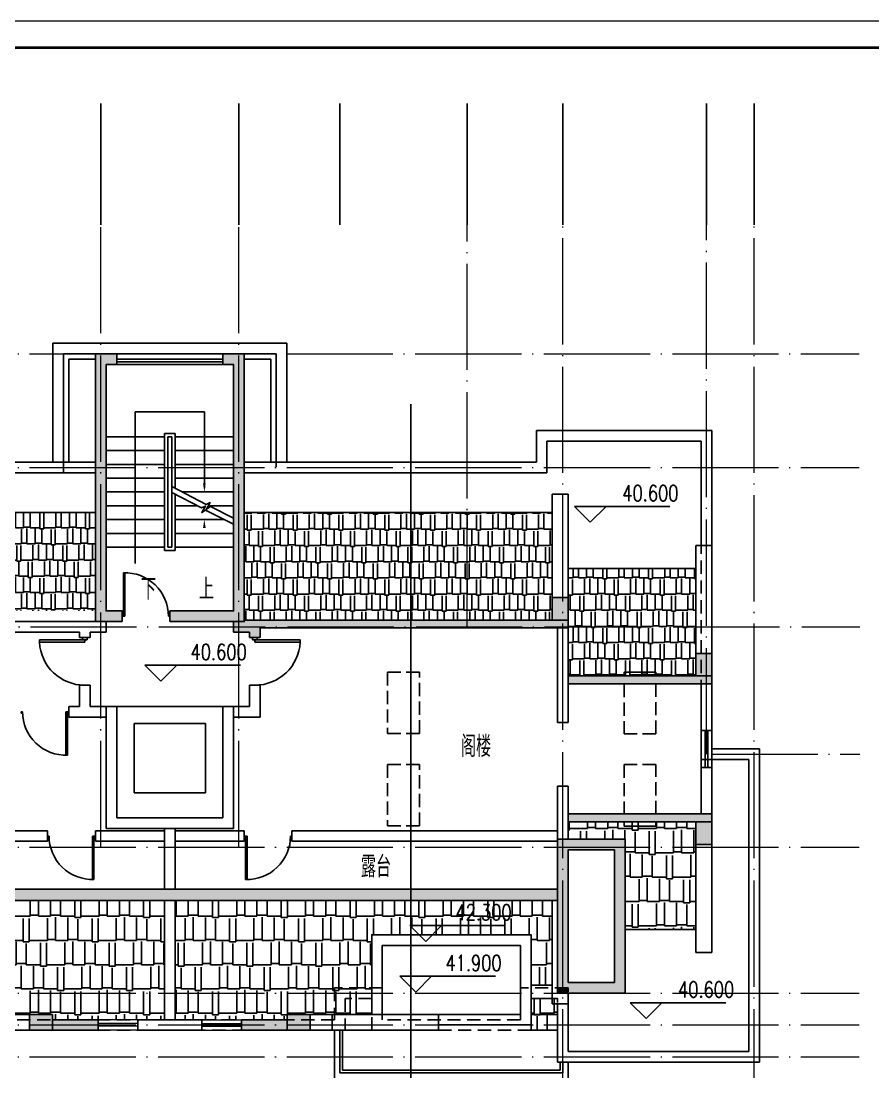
# Model space of a CAD drawing. Extents: x 1332633 to 1595679, y 264824 to 640777.
# Drawn here: x 1377332 to 1393368, y 449693 to 469489 of the extents above; entities that cross this region are included whole.
import ezdxf
from ezdxf.enums import TextEntityAlignment as Align

# ---------------------------------------------------------------- set-up
doc = ezdxf.new("R2010")
doc.units = 0
doc.header["$LTSCALE"] = 1000
doc.header["$MEASUREMENT"] = 0
for name, pattern in [('DASH', [0.35, 0.25, -0.1]), ('DOTE', [2.42, 2, -0.2, 0.02, -0.2]), ('HIDDEN', [0.375, 0.25, -0.125])]:
    doc.linetypes.add(name, pattern=pattern)
doc.layers.get('0').update_dxf_attribs({"linetype": 'CONTINUOUS'})
for name, color, linetype, lineweight in [('_公共_图框', 4, 'CONTINUOUS', 5), ('DOTE', 1, 'DOTE', 13), ('PUB_TEXT', 7, 'CONTINUOUS', 13), ('WINDOW', 4, 'CONTINUOUS', 13)]:
    doc.layers.add(name, color=color, linetype=linetype, lineweight=lineweight)
for name, color, linetype in [('A-Balcony(建筑阳台)', 32, 'CONTINUOUS'), ('A-Fur1(建筑厨卫洁具)', 136, 'CONTINUOUS'), ('A-Hz1(房间名称)', 4, 'CONTINUOUS'), ('A-Hz1汉字注明（平、立面、房间名称等）', 7, 'CONTINUOUS'), ('A-STAIR_建筑楼梯_踏步_电梯等_', 25, 'CONTINUOUS'), ('A-Wall(建筑墙)', 255, 'CONTINUOUS'), ('A-WALL_建筑墙_', 255, 'CONTINUOUS'), ('A-WINDOW(建筑门窗)', 4, 'CONTINUOUS'), ('A-WINDOW_建筑门窗_', 4, 'CONTINUOUS'), ('A-建筑屋顶', 33, 'CONTINUOUS'), ('AXIS', 3, 'CONTINUOUS'), ('DIM_ELEV', 3, 'CONTINUOUS'), ('DIM_SYMB', 3, 'CONTINUOUS'), ('hatch', 251, 'CONTINUOUS')]:
    doc.layers.add(name, color=color, linetype=linetype)
doc.styles.add('_TCH_DIM', font='SIMPLEX', dxfattribs={"width": 0.8, "bigfont": 'HZTXT'})
doc.styles.add('sunyat', font='3yromanc.shx', dxfattribs={"width": 0.75, "bigfont": '3yhztxt.shx'})
doc.styles.add('SUNYAT1', font='3yromans.shx', dxfattribs={"width": 0.75, "bigfont": '3yhztxt.shx'})
doc.styles.add('图框文字', font='SIMKAI.TTF')
pattern_1 = [(360, (-143339.6, 94459.1), (647.7, 304.8), [152.4, -127, 177.8, -76.2, 228.6, -101.6]), (360, (-143187.2, 94471.8), (647.7, 304.8), [127, -482.6, 101.6, -152.4]), (360, (-142882.4, 94440.05), (647.7, 304.8), [76.2, -787.4]), (90, (-143339.6, 94459.1), (-215.9, 304.8), [292.1, -927.1]), (90, (-143187.2, 94459.1), (-215.9, 304.8), [285.75, -933.45]), (90, (-143060.2, 94459.1), (-215.9, 304.8), [266.7, -952.5]), (90, (-142882.4, 94440.05), (-215.9, 304.8), [292.1, -927.1]), (90, (-142806.2, 94440.05), (-215.9, 304.8), [292.1, -927.1]), (90, (-142577.6, 94459.1), (-215.9, 304.8), [279.4, -939.8])]
pattern_2 = [(0, (0, 0), (971.55, 457.2), [228.6, -190.5, 266.7, -114.3, 342.9, -152.4]), (0, (228.6, 19.05), (971.55, 457.2), [190.5, -723.9, 152.4, -228.6]), (0, (685.8, -28.57), (971.55, 457.2), [114.3, -1181.1]), (90, (0, 0), (-323.85, 457.2), [438.15, -1390.65]), (90, (228.6, 0), (-323.85, 457.2), [428.625, -1400.175]), (90, (419.1, 0), (-323.85, 457.2), [400.05, -1428.75]), (90, (685.8, -28.57), (-323.85, 457.2), [438.15, -1390.65]), (90, (800.1, -28.57), (-323.85, 457.2), [438.15, -1390.65]), (90, (1143, 0), (-323.85, 457.2), [419.1, -1409.7])]
pattern_3 = [(180, (2760264.6, 0), (-971.55, 457.2), [228.6, -190.5, 266.7, -114.3, 342.9, -152.4]), (180, (2760036, 19.05), (-971.55, 457.2), [190.5, -723.9, 152.4, -228.6]), (180, (2759578.8, -28.57), (-971.55, 457.2), [114.3, -1181.1]), (90, (2760264.6, 0), (323.85, 457.2), [438.15, -1390.65]), (90, (2760036, 0), (323.85, 457.2), [428.625, -1400.175]), (90, (2759845.5, 0), (323.85, 457.2), [400.05, -1428.75]), (90, (2759578.8, -28.57), (323.85, 457.2), [438.15, -1390.65]), (90, (2759464.5, -28.57), (323.85, 457.2), [438.15, -1390.65]), (90, (2759121.6, 0), (323.85, 457.2), [419.1, -1409.7])]

# ---------------------------------------------------------------- blocks, each defined once
blk = doc.blocks.new('vvxv')
at = {"layer": '_公共_图框'}
blk.add_lwpolyline([(-63000, 0), (0, 0), (0, 29700), (-63000, 29700)], close=True, dxfattribs=at)
at = {"layer": '_公共_图框', "const_width": 50}
blk.add_lwpolyline([(-61750, 500), (-500, 500), (-500, 29200), (-61750, 29200)], close=True, dxfattribs=at)
at = {"layer": '_公共_图框', "style": '图框文字'}
for tag, height, p in [('建设单位', 250, (-2500, 19150)), ('合作单位', 250, (-2527, 16842)), ('项目名称', 250, (-2500, 15150)), ('项目编号', 250, (-2500, 13150)), ('建筑', 175, (-1300, 2800)), ('方案深化', 175, (-1300, 2450)), ('1:100', 175, (-1300, 2100)), ('20090705', 175, (-1300, 1750)), ('图号', 175, (-1300, 1225))]:
    blk.add_attdef(tag, text='', height=height, dxfattribs=at).set_placement(p, align=Align.MIDDLE_CENTER)
blk = doc.blocks.new('DOOR_B01')
for p, q in [((-0.47, 0.895), (-0.47, -0.015)), ((-0.44, -0.015), (-0.44, 0.895)), ((-0.5, 0.015), (-0.47, 0.015)), ((-0.5, -0.015), (-0.5, 0.015)), ((0.47, 0.015), (0.5, 0.015)), ((0.5, 0.015), (0.5, -0.015)), ((-0.5, -0.015), (-0.44, -0.015)), ((0.5, -0.015), (0.47, -0.015))]:
    blk.add_line(p, q)
blk.add_arc((-0.44, -0.015), 0.91, 0, 91.8892)
blk = doc.blocks.new('_A1WPO')
for p, q in [((-0.45, -0.05), (-0.45, 0.949)), ((-0.45, 0.949), (-0.4, 0.949)), ((-0.4, 0), (-0.4, 0.949)), ((-0.5, 0.05), (-0.45, 0.05)), ((-0.5, -0.05), (-0.45, -0.05)), ((-0.45, 0), (-0.4, 0))]:
    blk.add_line(p, q)
blk.add_arc((-0.45, 0), 0.95, 0, 86.983)
blk = doc.blocks.new('fsg')
at = {"layer": 'A-Fur1(建筑厨卫洁具)', "linetype": 'HIDDEN'}
for points in [[(1369132, 499285), (1369232, 499285), (1369232, 496885), (1369932, 496885), (1369932, 502885), (1373232, 502885), (1373232, 502285), (1377932, 502285), (1377932, 504525), (1380132, 504525)], [(1380132, 504525), (1382332, 504525), (1382332, 502285), (1387032, 502285), (1387032, 502885), (1390332, 502885), (1390332, 496885), (1391232, 496885), (1391232, 490985), (1387432, 490985), (1387432, 492185), (1386932, 492185), (1386932, 491585), (1383932, 491585), (1383932, 492185), (1383432, 492185), (1383432, 491585), (1380132, 491585)], [(1369032, 499112), (1369032, 496685), (1370132, 496685), (1370132, 502685), (1373032, 502685), (1373032, 502085), (1378132, 502085), (1378132, 504325), (1380132, 504325)], [(1380132, 504325), (1382132, 504325), (1382132, 502085), (1387232, 502085), (1387232, 502685), (1390132, 502685), (1390132, 496685), (1391032, 496685), (1391032, 491185), (1387632, 491185), (1387632, 492385), (1386732, 492385), (1386732, 491785), (1384132, 491785), (1384132, 492385), (1383232, 492385), (1383232, 491785), (1380132, 491785)], [(1380135, 491785), (1377032, 491785), (1377032, 492385), (1376132, 492385), (1376132, 491785), (1373532, 491785), (1373532, 492385), (1372632, 492385), (1372632, 491785), (1372132, 491785), (1372132, 491685), (1369732, 491685), (1369732, 491785), (1369132, 491785)], [(1380135, 491585), (1376832, 491585), (1376832, 492185), (1376332, 492185), (1376332, 491585), (1373332, 491585), (1373332, 492185), (1372832, 492185), (1372832, 491585), (1372332, 491585), (1372332, 491498), (1372332, 491485), (1369532, 491485), (1369532, 491585), (1369132, 491585)]]:
    blk.add_lwpolyline(points, dxfattribs=at)

msp = doc.modelspace()

# ---------------------------------------------------------------- hatches: boundary and pattern name
at = {"layer": 'hatch', "ltscale": 0.2}
for points in [[(1378932, 463018), (1379132, 463018), (1379132, 463218), (1378732, 463218), (1378732, 458178), (1379233, 458178), (1379233, 458378), (1378932, 458378)], [(1381532, 463218), (1381132, 463218), (1381132, 463018), (1381332, 463018), (1381332, 458378), (1380133, 458378), (1380133, 458178), (1381332, 458178), (1381532, 458178)], [(1387632, 458632), (1387332, 458632), (1387332, 458206), (1387632, 458206)], [(1390332, 457578), (1390032, 457578), (1390032, 457153), (1390332, 457153)], [(1390332, 457153), (1390032, 457153), (1387632, 457153), (1387632, 457003), (1390332, 457003)], [(1377924, 450778), (1377492, 450778), (1377492, 450478), (1377924, 450478)], [(1382773, 450778), (1382341, 450778), (1382341, 450478), (1382773, 450478)], [(1378783, 450678), (1377924, 450678), (1377924, 450478), (1378783, 450478)], [(1382341, 450678), (1381482, 450678), (1381482, 450478), (1382341, 450478)]]:
    msp.add_hatch(color=256, dxfattribs=at).paths.add_polyline_path(points)
h = msp.add_hatch(dxfattribs=at)
h.set_pattern_fill('AR-RSHKE', color=256, scale=100, style=0)
h.set_pattern_definition([(0, (0, 0), (647.7, 304.8), [152.4, -127, 177.8, -76.2, 228.6, -101.6]), (0, (152.4, 12.7), (647.7, 304.8), [127, -482.6, 101.6, -152.4]), (0, (457.2, -19.05), (647.7, 304.8), [76.2, -787.4]), (90, (0, 0), (-215.9, 304.8), [292.1, -927.1]), (90, (152.4, 0), (-215.9, 304.8), [285.75, -933.45]), (90, (279.4, 0), (-215.9, 304.8), [266.7, -952.5]), (90, (457.2, -19.05), (-215.9, 304.8), [292.1, -927.1]), (90, (533.4, -19.05), (-215.9, 304.8), [292.1, -927.1]), (90, (762, 0), (-215.9, 304.8), [279.4, -939.8])])
h.paths.add_polyline_path([(1371347, 458378), (1378732, 458378), (1378732, 460231), (1373232, 460231), (1371347, 458421)])
h = msp.add_hatch(dxfattribs=at)
h.set_pattern_fill('AR-RSHKE', color=256, scale=100, style=0)
h.set_pattern_definition(pattern_1)
h.paths.add_polyline_path([(1387332, 460231), (1381532, 460231), (1381532, 458206), (1387332, 458206), (1387332, 458632)])
h = msp.add_hatch(dxfattribs=at)
h.set_pattern_fill('AR-RSHKE', color=256, scale=100, style=0)
h.set_pattern_definition(pattern_1)
h.paths.add_polyline_path([(1390032, 459177), (1387632, 459177), (1387632, 458632), (1387632, 458206), (1387632, 458056), (1387632, 457153), (1390032, 457153), (1390032, 457578)])
h = msp.add_hatch(color=256, dxfattribs=at)
h.dxf.hatch_style = 1
h.paths.add_polyline_path([(1387632, 458206), (1387332, 458206), (1381532, 458206), (1381532, 458178), (1381332, 458178), (1381332, 457978), (1381633, 457978), (1381633, 457878), (1381833, 457878), (1381833, 458056), (1387632, 458056)])
h = msp.add_hatch(color=256, dxfattribs=at)
h.dxf.hatch_style = 1
h.paths.add_polyline_path([(1390332, 454553), (1387632, 454553), (1387632, 454403), (1390332, 454403)])
h = msp.add_hatch(dxfattribs=at)
h.set_pattern_fill('AR-RSHKE', color=256, scale=150, style=0)
h.set_pattern_definition([(360, (-143339.6, 94459.1), (971.55, 457.2), [228.6, -190.5, 266.7, -114.3, 342.9, -152.4]), (360, (-143111, 94478.15), (971.55, 457.2), [190.5, -723.9, 152.4, -228.6]), (360, (-142653.8, 94430.53), (971.55, 457.2), [114.3, -1181.1]), (90, (-143339.6, 94459.1), (-323.85, 457.2), [438.15, -1390.65]), (90, (-143111, 94459.1), (-323.85, 457.2), [428.625, -1400.175]), (90, (-142920.5, 94459.1), (-323.85, 457.2), [400.05, -1428.75]), (90, (-142653.8, 94430.53), (-323.85, 457.2), [438.15, -1390.65]), (90, (-142539.5, 94430.53), (-323.85, 457.2), [438.15, -1390.65]), (90, (-142196.6, 94459.1), (-323.85, 457.2), [419.1, -1409.7])])
h.paths.add_polyline_path([(1390032, 453977), (1390032, 454403), (1387632, 454403), (1387632, 454078), (1388702, 454078), (1388702, 452378), (1390032, 452378)])
h = msp.add_hatch(color=256, dxfattribs=at)
h.dxf.hatch_style = 1
h.paths.add_polyline_path([(1390332, 454403), (1390032, 454403), (1390032, 453977), (1390332, 453977)])
h = msp.add_hatch(color=256, dxfattribs=at)
h.dxf.hatch_style = 1
h.paths.add_polyline_path([(1388702, 454078), (1387432, 454078), (1387432, 453350), (1387432, 452278), (1387632, 452278), (1387632, 453878), (1388502, 453878), (1388502, 452278), (1388702, 452278)])
h = msp.add_hatch(color=256, dxfattribs=at)
h.dxf.hatch_style = 1
h.paths.add_polyline_path([(1384669, 453139), (1373635, 453139), (1373635, 452924), (1384669, 452924)])
h = msp.add_hatch(color=256, dxfattribs=at)
h.dxf.hatch_style = 1
h.paths.add_polyline_path([(1387432, 453139), (1384669, 453139), (1384669, 452924), (1387432, 452924)])
h = msp.add_hatch(dxfattribs=at)
h.set_pattern_fill('AR-RSHKE,_O', color=256, scale=150)
h.set_pattern_definition(pattern_2)
h.paths.add_polyline_path([(1380032, 452924), (1373635, 452924), (1373635, 452278), (1375190, 452278), (1375016, 452452), (1375616, 452452), (1375442, 452278), (1376332, 452278), (1376332, 451278), (1377032, 451278), (1377032, 450778), (1377492, 450778), (1377924, 450778), (1377924, 450678), (1378783, 450678), (1379532, 450678), (1380032, 450678)])
h = msp.add_hatch(dxfattribs=at)
h.set_pattern_fill('AR-RSHKE,_O', color=256, scale=150)
h.set_pattern_definition(pattern_2)
h.paths.add_polyline_path([(1383932, 452278), (1384669, 452278), (1384669, 452432), (1384649, 452452), (1384669, 452452), (1384669, 452924), (1380232, 452924), (1380232, 450678), (1380732, 450678), (1381482, 450678), (1382341, 450678), (1382341, 450778), (1382773, 450778), (1383232, 450778), (1383232, 451278), (1383932, 451278)])
h = msp.add_hatch(dxfattribs=at)
h.set_pattern_fill('AR-RSHKE,_O', color=256, scale=150)
h.set_pattern_definition(pattern_2)
h.paths.add_polyline_path([(1387332, 452924), (1384669, 452924), (1384669, 452452), (1385249, 452452), (1385075, 452278), (1386932, 452278), (1387332, 452278)])
h.paths.add_polyline_path([(1385436, 452478), (1386694, 452478), (1386694, 452924), (1385436, 452924)], flags=24)
h.paths.add_polyline_path([(1385436, 452478), (1386694, 452478), (1386694, 452924), (1385436, 452924)], flags=24)
h = msp.add_hatch(dxfattribs=at)
h.set_pattern_fill('AR-RSHKE,_O', color=256, scale=150)
h.set_pattern_definition(pattern_2)
h.paths.add_polyline_path([(1385249, 452452), (1384669, 452452), (1384669, 452432), (1384823, 452278), (1385075, 452278)])
h = msp.add_hatch(dxfattribs=at)
h.set_pattern_fill('AR-RSHKE,_O', color=256, scale=150)
h.set_pattern_definition(pattern_2)
h.paths.add_polyline_path([(1387332, 452278), (1386932, 452278), (1386932, 451325), (1387332, 451325)])
h = msp.add_hatch(color=256, dxfattribs=at)
h.dxf.hatch_style = 1
h.paths.add_polyline_path([(1387632, 452278), (1387432, 452278), (1387432, 451278), (1387632, 451278), (1387632, 451178), (1388702, 451178), (1388702, 452278), (1388502, 452278), (1388502, 451378), (1387632, 451378)])
h = msp.add_hatch(dxfattribs=at)
h.set_pattern_fill('AR-RSHKE,_O', color=256, scale=150)
h.set_pattern_definition(pattern_2)
h.paths.add_polyline_path([(1383932, 451278), (1383232, 451278), (1383232, 450778), (1383432, 450778), (1383432, 451078), (1383932, 451078)], flags=17)
h = msp.add_hatch(color=256, dxfattribs=at)
h.dxf.hatch_style = 1
h.paths.add_polyline_path([(1387632, 451278), (1387432, 451278), (1387432, 451178), (1387632, 451178)])
h = msp.add_hatch(dxfattribs=at)
h.set_pattern_fill('AR-RSHKE,_O', color=256, scale=150)
h.set_pattern_definition(pattern_2)
h.paths.add_polyline_path([(1383932, 451078), (1383432, 451078), (1383432, 450778), (1383932, 450778)], flags=17)
h = msp.add_hatch(dxfattribs=at)
h.set_pattern_fill('AR-RSHKE,_O', color=256, scale=150)
h.set_pattern_definition(pattern_3)
h.paths.add_polyline_path([(1386932, 451078), (1387432, 451078), (1387432, 450778), (1386932, 450778)])
h = msp.add_hatch(dxfattribs=at)
h.set_pattern_fill('AR-RSHKE,_O', color=256, scale=150)
h.set_pattern_definition(pattern_3)
h.paths.add_polyline_path([(1386932, 450778), (1387432, 450778), (1387432, 450478), (1386932, 450478)])

# ---------------------------------------------------------------- linework, layer by layer
for points in [[(1379233, 458178), (1378732, 458178), (1378732, 463218), (1379132, 463218)], [(1381132, 463218), (1381532, 463218), (1381532, 458178), (1380133, 458178)], [(1379233, 458378), (1378932, 458378), (1378932, 463018), (1379132, 463018)], [(1381132, 463018), (1381332, 463018), (1381332, 458378), (1380133, 458378)]]:
    msp.add_lwpolyline(points)
at = {"layer": 'A-Balcony(建筑阳台)'}
for p, q in [((1382332, 463418), (1377932, 463418)), ((1377932, 461178), (1377932, 463418)), ((1382332, 461178), (1382332, 463418)), ((1378132, 461178), (1378132, 463218)), ((1378732, 463218), (1378132, 463218)), ((1378232, 461178), (1378232, 463118)), ((1378732, 463118), (1378232, 463118)), ((1381532, 463218), (1382132, 463218)), ((1381532, 463118), (1382032, 463118)), ((1382032, 461178), (1382032, 463118)), ((1382132, 461178), (1382132, 463218)), ((1387032, 461178), (1387032, 461778)), ((1387032, 461778), (1390332, 461778)), ((1390332, 459609), (1390332, 461778)), ((1387232, 460978), (1387232, 461578)), ((1387232, 461578), (1390132, 461578)), ((1390132, 459609), (1390132, 461578)), ((1373232, 461178), (1378732, 461178)), ((1381532, 461178), (1387032, 461178)), ((1378732, 460978), (1373232, 460978)), ((1381532, 460978), (1387232, 460978)), ((1387332, 460578, 0), (1387332, 458632, 0)), ((1387332, 460578, 0), (1387632, 460578)), ((1387632, 460578, 0), (1387632, 458632, 0)), ((1373232, 460231, 0), (1378732, 460231, 0)), ((1387332, 460231, 0), (1381532, 460231, 0)), ((1387332, 460231, 0), (1381532, 460231, 0)), ((1387332, 460231, 0), (1381532, 460231, 0)), ((1390032, 459609), (1390032, 457578)), ((1390032, 459609), (1390332, 459609, 0)), ((1390332, 459609, 0), (1390332, 457578, 0)), ((1390032, 459177), (1387632, 459177)), ((1391232, 455778), (1390332, 455778)), ((1391232, 449878), (1391232, 455778)), ((1391032, 455578), (1390332, 455578)), ((1391032, 455578), (1390332, 455578)), ((1391032, 450078), (1391032, 455578)), ((1390032, 453977), (1390032, 451946)), ((1390332, 453977), (1390332, 451946)), ((1387332, 452924), (1387332, 450978, 0)), ((1390032, 452378), (1388702, 452378)), ((1386932, 452278), (1386932, 450578)), ((1390332, 451946), (1390032, 451946)), ((1386932, 451325, 0), (1387333, 451325, 0)), ((1386932, 451325, 0), (1387333, 451325, 0)), ((1386932, 451325, 0), (1387333, 451325, 0)), ((1387632, 450078), (1387632, 451178)), ((1386932, 451078), (1387332, 451078)), ((1387332, 450978, 0), (1387632, 450978, 0)), ((1387432, 449878), (1387432, 450978)), ((1383187, 450778), (1383187, 450478)), ((1386932, 450778), (1387432, 450778)), ((1386932, 450578), (1385191, 450578)), ((1386932, 450478), (1387432, 450478)), ((1387632, 450078), (1391032, 450078)), ((1391232, 449878), (1387432, 449878))]:
    msp.add_line(p, q, dxfattribs=at)
for points in [[(1385191, 450578), (1386932, 450578), (1386932, 452278), (1383932, 452278), (1383932, 450778)], [(1377492, 450778), (1375074, 450778), (1375074, 450478), (1377492, 450478)], [(1382773, 450478), (1385191, 450478), (1385191, 450778), (1382773, 450778)], [(1383232, 450478), (1383232, 449478), (1387632, 449478), (1387632, 449878)], [(1383332, 450478), (1383332, 449678), (1387532, 449678), (1387532, 449878)], [(1383382, 450478), (1383382, 449728), (1387482, 449728), (1387482, 449878)]]:
    msp.add_lwpolyline(points, dxfattribs=at)
msp.add_lwpolyline([(1386732, 450778), (1386732, 452078), (1384132, 452078), (1384132, 450778)], close=True, dxfattribs=at)
at = {"layer": 'A-STAIR_建筑楼梯_踏步_电梯等_', "ltscale": 0.08}
for p, q in [((1378932, 461658, 0), (1380032, 461658, 0)), ((1380032, 461718, 0), (1380232, 461718, 0)), ((1380032, 459518, 0), (1380032, 461718, 0)), ((1380092, 461658, 0), (1380172, 461658, 0)), ((1380092, 459578, 0), (1380092, 461658, 0)), ((1380172, 459578, 0), (1380172, 461658, 0)), ((1380232, 460690, 0), (1380232, 461718, 0)), ((1380232, 461658, 0), (1381332, 461658, 0)), ((1378932, 461398, 0), (1380032, 461398, 0)), ((1380232, 461398, 0), (1381332, 461398, 0)), ((1378932, 461138, 0), (1380032, 461138, 0)), ((1380232, 461138, 0), (1381332, 461138, 0)), ((1378932, 460878, 0), (1380032, 460878, 0)), ((1380232, 460878, 0), (1381332, 460878, 0)), ((1378932, 460618, 0), (1380032, 460618, 0)), ((1380232, 459518, 0), (1380232, 460577, 0)), ((1380371, 460618, 0), (1381332, 460618, 0)), ((1378932, 460358, 0), (1380032, 460358, 0)), ((1380232, 460358, 0), (1380652, 460358, 0)), ((1380857, 460358, 0), (1381332, 460358, 0)), ((1378932, 460098, 0), (1380032, 460098, 0)), ((1380232, 460098, 0), (1381150, 460098, 0)), ((1378932, 459838, 0), (1380032, 459838, 0)), ((1378932, 459838, 0), (1380032, 459838, 0)), ((1380232, 459838, 0), (1381332, 459838, 0)), ((1380232, 459838, 0), (1381332, 459838, 0)), ((1378932, 459578, 0), (1380032, 459578, 0)), ((1378932, 459578, 0), (1380032, 459578, 0)), ((1380032, 459518, 0), (1380232, 459518, 0)), ((1380092, 459578, 0), (1380172, 459578, 0)), ((1380232, 459578, 0), (1381332, 459578, 0)), ((1380805, 456254), (1379460, 456254)), ((1379460, 454948), (1379460, 456254)), ((1380805, 454948), (1380805, 456254)), ((1380805, 454948), (1379460, 454948))]:
    msp.add_line(p, q, dxfattribs=at)
at = {"layer": 'A-STAIR_建筑楼梯_踏步_电梯等_', "elevation": 0}
for points in [[(1380782, 460692), (1380782, 462125), (1379482, 462125), (1379482, 459270)], [(1380172, 460721), (1380819, 460384), (1380891, 460418), (1380822, 460297), (1380895, 460344), (1381332, 460124)], [(1380172, 460608), (1380729, 460317), (1380801, 460351), (1380732, 460231), (1380805, 460278), (1381332, 460011)]]:
    msp.add_lwpolyline(points, dxfattribs=at)
for points in [[(1380782, 460779, 50, 0, 0), (1380782, 460618, 0, 0, 0)], [(1380782, 459937, 50, 0, 0), (1380782, 460098, 0, 0, 0)]]:
    msp.add_lwpolyline(points, format="xyseb", dxfattribs=at)
at = {"layer": 'A-Wall(建筑墙)'}
for p, q in [((1379132, 463218), (1379132, 463018)), ((1381132, 463218), (1381132, 463018)), ((1379132, 463018), (1378932, 463018)), ((1379282, 463018), (1379382, 463018)), ((1381132, 463018), (1381332, 463018)), ((1378732, 461178), (1378732, 461838, 0)), ((1381532, 461178), (1381532, 461838, 0)), ((1381532, 461178), (1381532, 461838, 0)), ((1378932, 456578), (1378932, 454278)), ((1379132, 456578), (1379132, 454478)), ((1381132, 456578), (1381132, 454478)), ((1381333, 456578), (1381332, 454278)), ((1379132, 454478), (1381132, 454478)), ((1369232, 454238), (1377832, 454238, 0)), ((1378732, 454238, 0), (1380032, 454238, 0)), ((1380232, 454278), (1378932, 454278)), ((1380232, 454278), (1381332, 454278)), ((1381532, 454238, 0), (1380232, 454238, 0)), ((1387432, 454238, 0), (1382432, 454238, 0)), ((1369232, 454038, 0), (1377832, 454038, 0)), ((1378732, 454038, 0), (1380032, 454038, 0)), ((1381532, 454038, 0), (1380232, 454038, 0)), ((1387432, 454038, 0), (1382432, 454038, 0)), ((1377924, 450778), (1377492, 450778)), ((1382773, 450778), (1382341, 450778)), ((1385191, 450778), (1383187, 450778)), ((1377924, 450478), (1377492, 450478)), ((1382773, 450478), (1382341, 450478)), ((1385191, 450478), (1383187, 450478))]:
    msp.add_line(p, q, dxfattribs=at)
at = {"layer": 'A-Wall(建筑墙)', "ltscale": 0.2}
for p, q in [((1387432, 453139), (1369132, 453139)), ((1387432, 452924), (1369132, 452924))]:
    msp.add_line(p, q, dxfattribs=at)
at = {"layer": 'A-WALL_建筑墙_'}
for p, q in [((1378932, 461838, 0), (1378932, 458378, 0)), ((1381332, 461838, 0), (1381332, 458378, 0)), ((1378732, 460978), (1378732, 458178, 0)), ((1381532, 460978), (1381532, 458178, 0)), ((1381532, 460978), (1381532, 458178, 0)), ((1379233, 458378, 0), (1378932, 458378)), ((1379233, 458378, 0), (1379233, 458178, 0)), ((1381332, 458378, 0), (1380133, 458378, 0)), ((1380133, 458378, 0), (1380133, 458178, 0)), ((1379233, 458178, 0), (1378932, 458178)), ((1378932, 458178), (1378932, 457978, 0)), ((1381332, 458178, 0), (1380133, 458178, 0)), ((1381332, 458178), (1381332, 457978, 0)), ((1378432, 457878), (1378432, 457978, 0)), ((1378932, 457978, 0), (1378632, 457978)), ((1378632, 457878), (1378632, 457978)), ((1381332, 457978, 0), (1381633, 457978)), ((1381633, 457878), (1381633, 457978)), ((1381833, 457878), (1381833, 458056)), ((1387432, 457003), (1387432, 458056)), ((1378632, 457878), (1378432, 457878)), ((1381633, 457878), (1381833, 457878)), ((1390332, 456128), (1390332, 457153)), ((1378632, 456978), (1378432, 456978)), ((1378432, 456578), (1378432, 456978)), ((1378632, 456978), (1378432, 456978)), ((1378632, 456578), (1378632, 456978)), ((1378632, 456578), (1378632, 456978)), ((1381633, 456578), (1381633, 456978)), ((1381633, 456978), (1381833, 456978)), ((1381633, 456578), (1381633, 456978)), ((1381633, 456978), (1381833, 456978)), ((1381833, 456378), (1381833, 456978)), ((1387432, 456278), (1387432, 457003)), ((1390132, 456128), (1390132, 457003)), ((1378232, 456378), (1378232, 456578)), ((1378632, 456578), (1378932, 456578)), ((1378632, 456578), (1378932, 456578)), ((1378632, 456578), (1378932, 456578)), ((1378932, 456578), (1379032, 456578)), ((1378932, 456578), (1379132, 456578)), ((1378932, 456578), (1378932, 456578)), ((1378932, 456578), (1378932, 456578)), ((1379582, 456578), (1379132, 456578)), ((1379582, 456578), (1379132, 456578)), ((1379132, 456578), (1379582, 456578)), ((1379132, 456578), (1379582, 456578)), ((1381132, 456578), (1381333, 456578)), ((1381132, 456578), (1381333, 456578)), ((1381633, 456578), (1381132, 456578)), ((1381333, 456578), (1381233, 456578)), ((1378432, 456378), (1378932, 456378)), ((1381332, 456378), (1381833, 456378)), ((1387632, 456278), (1387432, 456278)), ((1390132, 454553), (1390132, 455428)), ((1390332, 454403), (1390332, 455428)), ((1387632, 455078), (1387432, 455078)), ((1387432, 453350), (1387432, 455078)), ((1377832, 454038, 0), (1377832, 454238, 0)), ((1378732, 454038, 0), (1378732, 454238, 0)), ((1380032, 454278), (1380032, 453139)), ((1380232, 454278), (1380232, 453139)), ((1381532, 454038, 0), (1381532, 454238, 0)), ((1382432, 454038, 0), (1382432, 454238, 0)), ((1387432, 451278), (1387432, 453350)), ((1380032, 452924), (1380032, 450678)), ((1380232, 452924), (1380232, 450678)), ((1383932, 452278), (1383932, 450778)), ((1386932, 452278), (1383932, 452278)), ((1384132, 451278), (1384132, 450778))]:
    msp.add_line(p, q, dxfattribs=at)
at = {"layer": 'A-WALL_建筑墙_', "ltscale": 0.2}
for p, q in [((1378732, 458178), (1370997, 458178)), ((1387632, 458206), (1381532, 458206)), ((1387632, 458206), (1387632, 458056)), ((1378432, 457978, 0), (1370997, 457978, 0)), ((1378732, 457978, 0), (1378632, 457978, 0)), ((1387632, 458056), (1381833, 458056)), ((1387632, 458056, 0), (1387632, 456278, 0)), ((1387632, 457153), (1390332, 457153)), ((1387632, 457003), (1390332, 457003)), ((1378232, 456578), (1378432, 456578)), ((1378232, 456378), (1378432, 456378)), ((1387632, 455078), (1387632, 454078, 0)), ((1387632, 454553), (1390332, 454553)), ((1387632, 454403), (1390332, 454403)), ((1377492, 450478), (1377492, 450778)), ((1377924, 450778), (1377924, 450478)), ((1382341, 450778), (1382341, 450478)), ((1382773, 450778), (1382773, 450478)), ((1383187, 450778), (1383187, 450778)), ((1383187, 450478), (1383187, 450778)), ((1385191, 450478), (1385191, 450778)), ((1378783, 450678), (1377924, 450678)), ((1380032, 450678), (1379532, 450678)), ((1380732, 450678), (1380232, 450678)), ((1382341, 450678), (1381482, 450678)), ((1378783, 450478), (1377924, 450478)), ((1380732, 450478), (1379532, 450478)), ((1382341, 450478), (1381482, 450478))]:
    msp.add_line(p, q, dxfattribs=at)
for points in [[(1387632, 458206), (1387332, 458206), (1387332, 458632), (1387632, 458632)], [(1390332, 457153), (1390032, 457153), (1390032, 457578), (1390332, 457578)], [(1390332, 454403), (1390032, 454403), (1390032, 453977), (1390332, 453977)], [(1387632, 451378), (1388502, 451378), (1388502, 453878), (1387632, 453878)]]:
    msp.add_lwpolyline(points, close=True, dxfattribs=at)
at = {"layer": 'A-WALL_建筑墙_', "elevation": 0}
for points in [[(1390332, 456128), (1390132, 456128)], [(1390132, 455428), (1390332, 455428)]]:
    msp.add_lwpolyline(points, dxfattribs=at)
at = {"layer": 'A-WALL_建筑墙_', "ltscale": 0.2}
for points in [[(1387432, 452924), (1387432, 451178), (1388702, 451178), (1388702, 454078), (1387432, 454078), (1387432, 453350)], [(1387632, 452924), (1387632, 452924), (1387632, 453350)], [(1377924, 450778), (1377492, 450778)], [(1382773, 450778), (1382341, 450778)], [(1378783, 450678), (1378783, 450478)], [(1379532, 450478), (1379532, 450678)], [(1380732, 450478), (1380732, 450678)], [(1381482, 450678), (1381482, 450478)], [(1377492, 450478), (1377924, 450478)], [(1382341, 450478), (1382773, 450478)]]:
    msp.add_lwpolyline(points, dxfattribs=at)
at = {"layer": 'A-WINDOW(建筑门窗)'}
for p, q in [((1381132, 463218), (1379132, 463218)), ((1390132, 455428), (1390132, 456128, 0)), ((1390207, 455428), (1390207, 456128, 0)), ((1390257, 456128), (1390257, 455428)), ((1390332, 456128), (1390332, 455428))]:
    msp.add_line(p, q, dxfattribs=at)
at = {"layer": 'A-WINDOW(建筑门窗)', "extrusion": (0, 0, -1)}
for p, q in [((1381132, 463118), (1379132, 463118)), ((1381132, 463068), (1379132, 463068)), ((1381132, 463018), (1379132, 463018))]:
    msp.add_line(p, q, dxfattribs=at)
at = {"layer": 'A-WINDOW(建筑门窗)', "linetype": 'DASH', "elevation": 0}
for points in [[(1384232, 457223), (1384232, 456071), (1384832, 456071), (1384832, 457223)], [(1384232, 455485), (1384232, 454332), (1384832, 454332), (1384832, 455485)]]:
    msp.add_lwpolyline(points, close=True, dxfattribs=at)
at = {"layer": 'A-WINDOW(建筑门窗)'}
for points in [[(1389282, 457153), (1389282, 457223), (1388682, 457223), (1388682, 457153)], [(1388682, 454403), (1388682, 454323), (1389282, 454323), (1389282, 454403)]]:
    msp.add_lwpolyline(points, dxfattribs=at)
at = {"layer": 'A-WINDOW(建筑门窗)', "linetype": 'DASH'}
for points in [[(1388682, 457003), (1388682, 456061), (1389282, 456061), (1389282, 457003)], [(1389282, 454553), (1389282, 455485), (1388682, 455485), (1388682, 454553)]]:
    msp.add_lwpolyline(points, dxfattribs=at)
at = {"layer": 'A-WINDOW_建筑门窗_'}
msp.add_line((1379132, 456578), (1381132, 456578), dxfattribs=at)
at = {"layer": 'A-建筑屋顶', "ltscale": 0.2}
for p, q in [((1386732, 451278), (1386732, 450778)), ((1387632, 450978), (1387632, 451078)), ((1387632, 451078, 0), (1387632, 450978, 0)), ((1386732, 450778), (1384132, 450778))]:
    msp.add_line(p, q, dxfattribs=at)
at = {"layer": 'AXIS'}
for p, q in [((1378832, 465651), (1378832, 467934)), ((1381432, 465651), (1381432, 467934)), ((1383332, 465651), (1383332, 467934)), ((1385732, 465651), (1385732, 467934)), ((1387532, 465651), (1387532, 467934)), ((1390232, 465651), (1390232, 467934)), ((1391132, 465651), (1391132, 467934))]:
    msp.add_line(p, q, dxfattribs=at)
at = {"layer": 'DIM_ELEV'}
for p, q in [((1388047, 460047, 0), (1387747, 460347, 0)), ((1387747, 460347, 0), (1389547, 460347, 0)), ((1388047, 460047, 0), (1388347, 460347, 0)), ((1379963, 457056), (1379663, 457356)), ((1379663, 457356), (1381463, 457356)), ((1379963, 457056), (1380263, 457356)), ((1384949, 452152), (1384649, 452452)), ((1384649, 452452), (1386449, 452452)), ((1384949, 452152), (1384649, 452452)), ((1384649, 452452), (1386449, 452452)), ((1384949, 452152), (1385249, 452452)), ((1384949, 452152), (1385249, 452452)), ((1384761, 451197), (1384461, 451497)), ((1384461, 451497), (1386261, 451497)), ((1384761, 451197), (1385061, 451497)), ((1389096, 450698), (1388796, 450998)), ((1388796, 450998), (1390596, 450998)), ((1389096, 450698), (1389396, 450998))]:
    msp.add_line(p, q, dxfattribs=at)
at = {"layer": 'DIM_SYMB'}
msp.add_line((1384669, 462271), (1384669, 444948), dxfattribs=at)
at = {"layer": 'DOTE'}
for p, q in [((1378832, 453928), (1378832, 465911)), ((1381432, 453928), (1381432, 465911)), ((1385732, 458078), (1385732, 465911)), ((1387532, 448878), (1387532, 465911)), ((1390232, 455678), (1390232, 465911)), ((1391132, 448878), (1391132, 465911)), ((1346032, 463218), (1393109, 463218)), ((1346032, 461078), (1393109, 461078)), ((1346047, 458078), (1393123, 458078)), ((1390332, 455678), (1393123, 455678)), ((1346032, 453928), (1393109, 453928)), ((1346032, 451178), (1393109, 451178)), ((1346032, 450578), (1393109, 450578)), ((1346032, 449978), (1393109, 449978))]:
    msp.add_line(p, q, dxfattribs=at)
at = {"layer": 'WINDOW'}
for p, q in [((1379532, 450678), (1378783, 450678)), ((1379532, 450603), (1378783, 450603)), ((1380732, 450678), (1381482, 450678)), ((1380732, 450603), (1381482, 450603)), ((1379532, 450553), (1378783, 450553)), ((1379532, 450478), (1378783, 450478)), ((1380732, 450553), (1381482, 450553)), ((1380732, 450478), (1381482, 450478))]:
    msp.add_line(p, q, dxfattribs=at)

# ---------------------------------------------------------------- block references
msp.add_blockref('vvxv', (1401833, 439789))
at = {"layer": 'A-Fur1(建筑厨卫洁具)'}
msp.add_blockref('fsg', (0, -41107), dxfattribs=at)
at = {"layer": 'A-WINDOW(建筑门窗)', "xscale": -900, "yscale": -900, "zscale": 900, "rotation": 180}
msp.add_blockref('DOOR_B01', (1379683, 458291, 0), dxfattribs=at)
at = {"layer": 'A-WINDOW(建筑门窗)', "yscale": -900, "zscale": 900}
for p, xscale in [((1377782, 456464), -900), ((1378282, 454124, 0), -900), ((1381982, 454124, 0), 900)]:
    msp.add_blockref('DOOR_B01', p, dxfattribs=dict(at, xscale=xscale))
at = {"layer": 'A-WINDOW_建筑门窗_', "yscale": 900, "zscale": 900}
for p, xscale, rotation in [((1378532, 457428), -900, 90), ((1378532, 457428), -900, 90), ((1381733, 457428), 900, 270), ((1381733, 457428), 900, 270)]:
    msp.add_blockref('_A1WPO', p, dxfattribs=dict(at, xscale=xscale, rotation=rotation))

# ---------------------------------------------------------------- texts
at = {"layer": 'A-Hz1(房间名称)', "style": 'SUNYAT1', "width": 0.75}
for s, p in [('阁楼', (1385611, 455626, -2323)), ('露台', (1383729, 453361, -2323))]:
    msp.add_text(s, height=400, dxfattribs=at).set_placement(p)
at = {"layer": 'A-Hz1汉字注明（平、立面、房间名称等）', "style": 'sunyat', "width": 0.75}
for s, p in [('下', (1379587, 458589, 0)), ('上', (1380681, 458589))]:
    msp.add_text(s, height=400, dxfattribs=at).set_placement(p)
at = {"layer": 'PUB_TEXT', "style": '_TCH_DIM', "width": 0.752941}
for s, p in [('40.600', (1388651, 460447, 0)), ('40.600', (1380524, 457456)), ('42.300', (1385510, 452552)), ('42.300', (1385510, 452552)), ('41.900', (1385322, 451597)), ('40.600', (1389700, 451098))]:
    msp.add_text(s, height=297.5, dxfattribs=at).set_placement(p)

doc.saveas('drawing.dxf')
